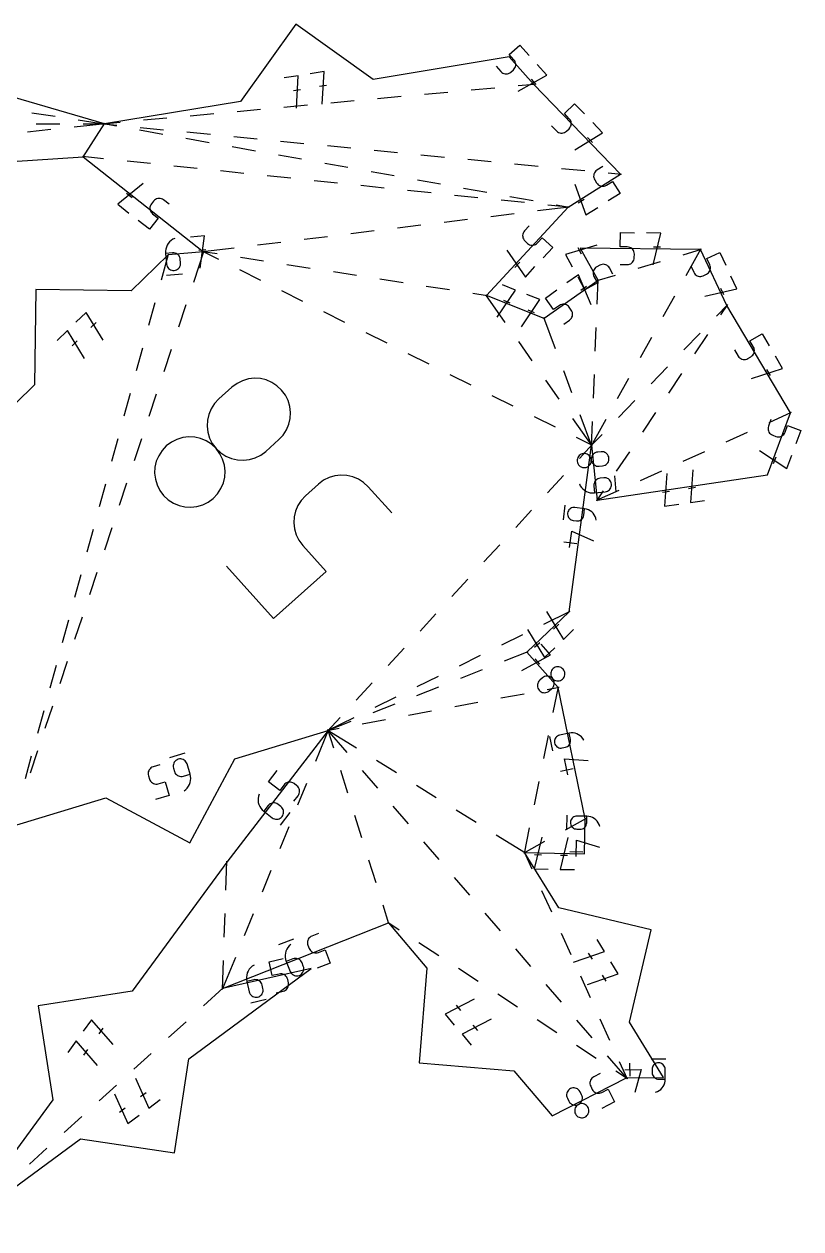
# Model space of a CAD drawing. Extents: x -2 to 214, y 3 to 282.
# Drawn here: x 146.61 to 164.93, y 213.88 to 242.33 of the extents above; entities that cross this region are included whole.
import ezdxf

# ---------------------------------------------------------------- set-up
doc = ezdxf.new("R2010")
doc.units = 0
doc.layers.add('Layer_1', color=7, linetype='CONTINUOUS')

msp = doc.modelspace()

# ---------------------------------------------------------------- linework, layer by layer
at = {"layer": 'Layer_1', "color": 5}
for points in [[(146.332345, 223.391185), (148.536014, 224.059423), (150.515881, 223.000914), (151.57439, 224.98078), (153.778056, 225.649022), (151.38848, 222.540888), (149.156483, 219.492627), (146.937776, 219.149639), (147.280764, 216.930927), (145.04877, 213.882666), (147.935082, 216.01253), (150.155049, 215.677755), (150.489821, 217.897718), (153.376132, 220.027582), (151.288721, 219.55625), (155.2055, 221.109933), (156.109105, 220.042064), (155.922687, 217.804754), (158.159996, 217.618336), (159.063601, 216.550471), (160.820731, 217.448611), (161.691369, 217.458189), (160.886517, 218.761167), (161.40285, 220.94605), (159.217963, 221.462383), (158.413115, 222.76536), (159.827704, 222.736238), (159.844673, 223.560768), (159.205252, 226.661103), (158.468917, 227.497835), (159.463592, 228.449298), (159.995175, 232.384809), (160.122834, 231.087176), (164.14508, 231.68408), (164.683535, 233.147339), (163.185274, 235.684538), (162.567634, 237.007542), (159.723938, 237.036361), (160.147875, 236.275843), (158.87398, 235.376813), (157.512431, 235.91609), (159.443698, 238.003589), (160.677563, 238.784227), (158.628454, 240.901606), (158.048342, 241.550897), (154.840463, 241.019786), (153.014983, 242.326662), (151.708107, 240.501178), (148.500228, 239.970064), (144.240846, 241.215652)], [(140.571167, 238.701267), (148.002568, 239.196645), (150.839166, 236.948957), (150.003065, 236.875773), (149.12884, 236.025607), (146.883995, 236.056937), (146.852668, 233.812092), (145.978439, 232.961929)]]:
    msp.add_lwpolyline(points, dxfattribs=at)
at = {"layer": 'Layer_1', "color": 1}
for points in [[(157.740029, 241.330397), (157.851531, 241.205594), (157.851531, 241.205594), (157.873544, 241.184992), (157.898204, 241.169082), (157.924803, 241.157899), (157.952708, 241.151478), (157.981212, 241.149714), (158.009646, 241.152889), (158.037374, 241.161039), (158.063692, 241.174127), (158.087963, 241.192154), (158.150136, 241.247702), (158.150136, 241.247702), (158.170774, 241.269751), (158.186684, 241.29441), (158.197832, 241.321009), (158.204217, 241.348879), (158.205628, 241.377348), (158.202453, 241.405746), (158.194304, 241.433404), (158.181216, 241.459651), (158.163189, 241.483851), (158.051683, 241.608654), (158.301965, 241.832265), (158.52498, 241.582657)], [(153.640331, 240.439291), (153.682506, 241.209863), (153.352009, 241.155144)], [(158.262993, 240.745064), (158.936647, 241.122261), (158.713353, 241.37219)], [(153.031126, 240.338424), (153.073301, 241.109), (152.742797, 241.054281)], [(158.686373, 240.89865), (158.574736, 241.023596)], [(153.128094, 240.778035), (152.962871, 240.750659)], [(153.737306, 240.878898), (153.572076, 240.851522)], [(156.602677, 240.715286), (156.050251, 240.664476)], [(157.70752, 240.8169), (157.155098, 240.766093)], [(158.650562, 240.903638), (158.259945, 240.867711)], [(153.288139, 240.41043), (152.735714, 240.359623)], [(154.392982, 240.512047), (153.840561, 240.461237)], [(155.49783, 240.613665), (154.945408, 240.562858)], [(159.050961, 239.923152), (159.167353, 239.802887), (159.167353, 239.802887), (159.190178, 239.78318), (159.215437, 239.768265), (159.242495, 239.758158), (159.270611, 239.752866), (159.299151, 239.752408), (159.327444, 239.756793), (159.35482, 239.766035), (159.380608, 239.78015), (159.404138, 239.799144), (159.46405, 239.857123), (159.46405, 239.857123), (159.483806, 239.879993), (159.498728, 239.90527), (159.508818, 239.932285), (159.514074, 239.960377), (159.514427, 239.988874), (159.510017, 240.017114), (159.500739, 240.04443), (159.486628, 240.070151), (159.467648, 240.093611), (159.351264, 240.213876), (159.592444, 240.447274), (159.825217, 240.206747)], [(146.786579, 240.233529), (147.33489, 240.14923)], [(149.973605, 240.105577), (149.421183, 240.05477)], [(151.078445, 240.207195), (150.526023, 240.156387)], [(152.183292, 240.308816), (151.63087, 240.258005)], [(147.234635, 239.835137), (146.683003, 239.776326)], [(146.890457, 239.968226), (147.445211, 239.968861)], [(148.522302, 239.972417), (147.786259, 239.893946)], [(147.883206, 240.06493), (148.522168, 239.966695)], [(147.990556, 239.177979), (148.512247, 239.988726)], [(147.999968, 239.969493), (148.522425, 239.970093)], [(148.868754, 240.003963), (148.478141, 239.968032)], [(148.478151, 239.972216), (148.791408, 239.941712)], [(148.784885, 239.918915), (148.478398, 239.973991)], [(149.876905, 239.72269), (149.330893, 239.820801)], [(149.343554, 239.887941), (149.895694, 239.834174)], [(159.596822, 239.359106), (160.254925, 239.762829), (160.021855, 240.003666)], [(150.968925, 239.526457), (150.422913, 239.624571)], [(150.447837, 239.780408), (150.999976, 239.726641)], [(151.552123, 239.67287), (152.104266, 239.6191)], [(152.656406, 239.565333), (153.208549, 239.511566)], [(160.013752, 239.529427), (159.897233, 239.64983)], [(152.060938, 239.330228), (151.51493, 239.428342)], [(153.152958, 239.133999), (152.606946, 239.232113)], [(153.760695, 239.457799), (154.312835, 239.404029)], [(154.864978, 239.350259), (155.417118, 239.296492)], [(155.969264, 239.242725), (156.521404, 239.188958)], [(148.481394, 239.146713), (147.980498, 239.198945)], [(149.584914, 239.03164), (149.033152, 239.089175)], [(150.688438, 238.916564), (150.13668, 238.974102)], [(154.244978, 238.93777), (153.698966, 239.035884)], [(157.073547, 239.135188), (157.625693, 239.081417)], [(158.177833, 239.02765), (158.729976, 238.973883)], [(160.261709, 238.96704), (160.120277, 238.877557), (160.120277, 238.877557), (160.096323, 238.859217), (160.076568, 238.83751), (160.061186, 238.813098), (160.050286, 238.786633), (160.044041, 238.75877), (160.04263, 238.73017), (160.046158, 238.701486), (160.054731, 238.67337), (160.06856, 238.646484), (160.113137, 238.576028), (160.113137, 238.576028), (160.131516, 238.552042), (160.153212, 238.532287), (160.177624, 238.516906), (160.204047, 238.506033), (160.231882, 238.499814), (160.260421, 238.498402), (160.289032, 238.50193), (160.317077, 238.510513), (160.343924, 238.524307), (160.485356, 238.613789), (160.664796, 238.330163), (160.381936, 238.151202)], [(151.791966, 238.801495), (151.240204, 238.85903)], [(152.89549, 238.686419), (152.343728, 238.743953)], [(155.336991, 238.74154), (154.790983, 238.839655)], [(159.282116, 238.920117), (159.834262, 238.866346)], [(160.386405, 238.812579), (160.699661, 238.782071)], [(149.413044, 238.559796), (148.813654, 238.073147), (149.076332, 237.865004)], [(153.999014, 238.571346), (153.447256, 238.628884)], [(155.102542, 238.456274), (154.55078, 238.513808)], [(156.206066, 238.341201), (155.654308, 238.398739)], [(156.429011, 238.545311), (155.883003, 238.643426)], [(157.521031, 238.349082), (156.975023, 238.447197)], [(159.598391, 238.547375), (159.85975, 237.820889), (160.142974, 238.000076)], [(149.022096, 238.336199), (149.15341, 238.23214)], [(150.028246, 238.072317), (149.897073, 238.176256), (149.897073, 238.176256), (149.871849, 238.192798), (149.844827, 238.204263), (149.81671, 238.210733), (149.788135, 238.212286), (149.759772, 238.209005), (149.732291, 238.200944), (149.706361, 238.188187), (149.682655, 238.17081), (149.661841, 238.148891), (149.61006, 238.083543), (149.61006, 238.083543), (149.59348, 238.058284), (149.582014, 238.031265), (149.575558, 238.003159), (149.574147, 237.974619), (149.577322, 237.946309), (149.585401, 237.918894), (149.598172, 237.893032), (149.615528, 237.869386), (149.6374, 237.848618), (149.768574, 237.744675), (149.560139, 237.481626), (149.297788, 237.689508)], [(157.309594, 238.226129), (156.757832, 238.283663)], [(158.413118, 238.111056), (157.861352, 238.168591)], [(158.613048, 238.152853), (158.067043, 238.250968)], [(159.68031, 238.104512), (159.821904, 238.194093)], [(158.16992, 237.847464), (157.619287, 237.779974)], [(159.465729, 238.006288), (158.720557, 237.914954)], [(159.465779, 238.001286), (158.964884, 238.053518)], [(159.465546, 237.999663), (159.159056, 238.054739)], [(155.967384, 237.577504), (155.416758, 237.510018)], [(157.068654, 237.712484), (156.518021, 237.644998)], [(158.524949, 237.565408), (158.411294, 237.442556), (158.411294, 237.442556), (158.392879, 237.418673), (158.379368, 237.392621), (158.37076, 237.365065), (158.367056, 237.336688), (158.368114, 237.308155), (158.374041, 237.280141), (158.384765, 237.253312), (158.400288, 237.22835), (158.420572, 237.205923), (158.481769, 237.149303), (158.481769, 237.149303), (158.505687, 237.130849), (158.531757, 237.117341), (158.559274, 237.108751), (158.587602, 237.105047), (158.616071, 237.106211), (158.644011, 237.112176), (158.670787, 237.122929), (158.695693, 237.138441), (158.718059, 237.158676), (158.831717, 237.281524), (159.078079, 237.053605), (158.85076, 236.807902)], [(150.164172, 237.26815), (150.164172, 237.26815), (150.117975, 237.246063), (150.076256, 237.218098), (150.039415, 237.184898), (150.007842, 237.147112), (149.981948, 237.105382), (149.962122, 237.06035), (149.948752, 237.012661), (149.942225, 236.962955), (149.942931, 236.911887), (149.964768, 236.662342), (149.964768, 236.662342), (149.970095, 236.632586), (149.980325, 236.60503), (149.994965, 236.58011), (150.013451, 236.558255), (150.035323, 236.539893), (150.060053, 236.525457), (150.087111, 236.515382), (150.115968, 236.510094), (150.146131, 236.51002), (150.146131, 236.51002), (150.17587, 236.515336), (150.203387, 236.525563), (150.228293, 236.540186), (150.25013, 236.558696), (150.268439, 236.580572), (150.282832, 236.605309), (150.292886, 236.632388), (150.298143, 236.661302), (150.298203, 236.691528), (150.290935, 236.774582), (150.290935, 236.774582), (150.285644, 236.804325), (150.275448, 236.831845), (150.260843, 236.856709), (150.242358, 236.8785), (150.220521, 236.896791), (150.195826, 236.91116), (150.168768, 236.921179), (150.139876, 236.926428), (150.109643, 236.926478), (149.94292, 236.911887)], [(150.761382, 236.563868), (150.862576, 237.329279), (150.528704, 237.300055)], [(153.764855, 237.307548), (153.214221, 237.240058)], [(154.866124, 237.442528), (154.315488, 237.375038)], [(160.665657, 236.64996), (160.833011, 236.648266), (160.833011, 236.648266), (160.863068, 236.650665), (160.891431, 236.658162), (160.917607, 236.670297), (160.941138, 236.686592), (160.961528, 236.706584), (160.978285, 236.729804), (160.99095, 236.755779), (160.999029, 236.78404), (161.002204, 236.814114), (161.002909, 236.897483), (161.002909, 236.897483), (161.00044, 236.927603), (160.992926, 236.95598), (160.98079, 236.982149), (160.964492, 237.005637), (160.944524, 237.025964), (160.921312, 237.042669), (160.895382, 237.055277), (160.86716, 237.063306), (160.837139, 237.066305), (160.669785, 237.067998), (160.673312, 237.403603), (161.008021, 237.400216)], [(161.450542, 236.642008), (161.625724, 237.393943), (161.290592, 237.39733)], [(150.846169, 236.970014), (150.598194, 236.224023)], [(150.891846, 236.994938), (150.72493, 236.980326)], [(151.562318, 237.037589), (150.817146, 236.946254)], [(151.160561, 236.899211), (150.817241, 236.95235)], [(151.197031, 236.770567), (150.819308, 236.958856)], [(152.663588, 237.172568), (152.112955, 237.105078)], [(157.991901, 236.98924), (158.431346, 236.354427), (158.658948, 236.60044)], [(160.114823, 237.109114), (159.374942, 236.888505), (159.538126, 236.595766)], [(159.66809, 237.051918), (159.749677, 236.905568)], [(161.62232, 237.058339), (161.454775, 237.060032)], [(162.154277, 236.882546), (162.588882, 237.013967)], [(162.225559, 236.39281), (162.578432, 237.026935)], [(149.843377, 236.289156), (150.008893, 236.897186)], [(152.257012, 236.729504), (151.708785, 236.814361)], [(158.184984, 236.58235), (158.298769, 236.705339)], [(160.497001, 236.423515), (160.415509, 236.569699), (160.415509, 236.569699), (160.398541, 236.59462), (160.377974, 236.615539), (160.354444, 236.632272), (160.32862, 236.644626), (160.301139, 236.652426), (160.27267, 236.65546), (160.243848, 236.65359), (160.215308, 236.646594), (160.187686, 236.634296), (160.114862, 236.593699), (160.114862, 236.593699), (160.089885, 236.576691), (160.068965, 236.55611), (160.052244, 236.532605), (160.039932, 236.50682), (160.032171, 236.479388), (160.028996, 236.450965), (160.030759, 236.422189), (160.03778, 236.393702), (160.050056, 236.366143), (160.131541, 236.219963), (159.838393, 236.056549), (159.675417, 236.348913)], [(161.092261, 236.561409), (161.623269, 236.721976)], [(162.333502, 236.618256), (162.404298, 236.466604), (162.404298, 236.466604), (162.419467, 236.44053), (162.438482, 236.418188), (162.460742, 236.399816), (162.485613, 236.385638), (162.512459, 236.37589), (162.540646, 236.370807), (162.569539, 236.370613), (162.598502, 236.375545), (162.626936, 236.385832), (162.702483, 236.421102), (162.702483, 236.421102), (162.728589, 236.436279), (162.750955, 236.455304), (162.769299, 236.47755), (162.783446, 236.502389), (162.793147, 236.52919), (162.798192, 236.557327), (162.79835, 236.586167), (162.793412, 236.615084), (162.783146, 236.643451), (162.71235, 236.7951), (163.016459, 236.937075), (163.158057, 236.633774)], [(149.966778, 236.399752), (150.34218, 236.43261)], [(152.190012, 236.275581), (151.69352, 236.523073)], [(153.353466, 236.559804), (152.805239, 236.644654)], [(154.449917, 236.390097), (153.901697, 236.474947)], [(159.98034, 235.696373), (159.682667, 236.408752), (159.40884, 236.215507)], [(160.126648, 236.269422), (160.561253, 236.400842)], [(162.665544, 235.907017), (163.419338, 236.074018), (163.27756, 236.377704)], [(155.546372, 236.220389), (154.998145, 236.305243)], [(156.64283, 236.050686), (156.094603, 236.135539)], [(157.767365, 235.409981), (158.200485, 236.04871), (157.889028, 236.172069)], [(159.876186, 236.134541), (159.739291, 236.037929)], [(160.125921, 235.716146), (160.148746, 236.298018)], [(153.182983, 235.780595), (152.686498, 236.02809)], [(157.53437, 235.912697), (157.19105, 235.965832)], [(157.956154, 235.284992), (157.499685, 235.934244)], [(158.341476, 235.182595), (158.774595, 235.82132), (158.463135, 235.944679)], [(159.339036, 235.243784), (159.475773, 235.340283), (159.475773, 235.340283), (159.498774, 235.359813), (159.517401, 235.382486), (159.531547, 235.407642), (159.541107, 235.434623), (159.54594, 235.462764), (159.545962, 235.491402), (159.541058, 235.519875), (159.531074, 235.547522), (159.51594, 235.573677), (159.467871, 235.641799), (159.467871, 235.641799), (159.448292, 235.664824), (159.425608, 235.683462), (159.400455, 235.697594), (159.373503, 235.707119), (159.345422, 235.711927), (159.316847, 235.71191), (159.288448, 235.70696), (159.260861, 235.696977), (159.234755, 235.681842), (159.098011, 235.58534), (158.904495, 235.859551), (159.177969, 236.052555)], [(161.686046, 235.423302), (161.955801, 235.908058)], [(163.115226, 235.932043), (163.044349, 236.083861)], [(148.474631, 234.864001), (148.069487, 235.520831), (147.829326, 235.287278)], [(149.551954, 235.218606), (149.697665, 235.753883)], [(150.423199, 235.697594), (150.248203, 235.171161)], [(154.175957, 235.285613), (153.679472, 235.533104)], [(158.076953, 235.736812), (157.921244, 235.798485)], [(158.65106, 235.509419), (158.495354, 235.571091)], [(162.9398, 235.430612), (163.200715, 235.70049)], [(163.197593, 235.703005), (163.038045, 235.463498)], [(148.303371, 235.280328), (148.183307, 235.163569)], [(159.142588, 234.660029), (158.866201, 235.397595)], [(148.031941, 234.433496), (147.6268, 235.090326), (147.386639, 234.856776)], [(155.168935, 234.790627), (154.672449, 235.038118)], [(160.082413, 234.607489), (160.10418, 235.161816)], [(162.168621, 234.632935), (162.554211, 235.031772)], [(162.730497, 235.0018), (162.422946, 234.540102)], [(163.367727, 234.634491), (163.452824, 234.490381), (163.452824, 234.490381), (163.470427, 234.465888), (163.491524, 234.445487), (163.515442, 234.429347), (163.541547, 234.417635), (163.569205, 234.410526), (163.597745, 234.408198), (163.626532, 234.410809), (163.654895, 234.418513), (163.6822, 234.431496), (163.753994, 234.473889), (163.753994, 234.473889), (163.778512, 234.491517), (163.798938, 234.51261), (163.81506, 234.536525), (163.826736, 234.562609), (163.833792, 234.590221), (163.836261, 234.618715), (163.833792, 234.647434), (163.826066, 234.675738), (163.813084, 234.702979), (163.727983, 234.847089), (164.016979, 235.017745), (164.187184, 234.729526)], [(147.860685, 234.849827), (147.740617, 234.733068)], [(149.260539, 234.148053), (149.40625, 234.68333)], [(158.59428, 234.377358), (158.275217, 234.831175)], [(161.146539, 234.453798), (161.416294, 234.93855)], [(150.073208, 234.644732), (149.898216, 234.118299)], [(156.161909, 234.295641), (155.665424, 234.543136)], [(163.766838, 233.958611), (164.501004, 234.197569), (164.330591, 234.486155)], [(159.531925, 233.62107), (159.337255, 234.140553)], [(161.397442, 233.835255), (161.783031, 234.234095)], [(164.212012, 234.026909), (164.126813, 234.171184)], [(152.616813, 232.515605), (152.616813, 232.515605), (152.719165, 232.625217), (152.79806, 232.747715), (152.853337, 232.879785), (152.884875, 233.01812), (152.892495, 233.159404), (152.876056, 233.300331), (152.835409, 233.43759), (152.770409, 233.567867), (152.680899, 233.687858), (152.680899, 233.687858), (152.571524, 233.790061), (152.449219, 233.869044), (152.317287, 233.924596), (152.179037, 233.956494), (152.037771, 233.96452), (151.896808, 233.948462), (151.75944, 233.908097), (151.628983, 233.843207), (151.508738, 233.75358), (151.200382, 233.477574), (151.200382, 233.477574), (151.097971, 233.36792), (151.018921, 233.245309), (150.963418, 233.11307), (150.931633, 232.97453), (150.923766, 232.833028), (150.939958, 232.691885), (150.980401, 232.554432), (151.04528, 232.424), (151.134773, 232.303918), (151.134773, 232.303918), (151.244247, 232.201718), (151.366735, 232.122854), (151.498903, 232.0675), (151.637418, 232.035845), (151.778941, 232.028081), (151.920148, 232.044389), (152.057699, 232.084952), (152.188262, 232.149962), (152.308507, 232.239599), (152.616863, 232.515605)], [(157.154887, 233.800662), (156.658398, 234.048153)], [(159.232416, 233.469725), (158.913346, 233.923541)], [(160.038909, 233.498836), (160.060675, 234.053163)], [(160.607029, 233.484294), (160.87678, 233.969046)], [(162.11539, 234.078404), (161.807839, 233.616706)], [(148.969116, 233.077496), (149.114827, 233.612776)], [(149.723221, 233.59187), (149.548225, 233.065438)], [(158.147861, 233.305676), (157.651376, 233.553167)], [(160.626262, 233.037572), (161.011856, 233.436415)], [(159.140835, 232.81069), (158.64435, 233.058185)], [(160.007949, 232.366656), (159.551479, 233.015908)], [(160.002975, 232.364027), (159.726587, 233.101594)], [(159.984401, 232.365417), (160.337274, 232.999542)], [(161.500291, 233.155008), (161.192739, 232.69331)], [(164.225171, 232.992885), (164.167375, 232.835822), (164.167375, 232.835822), (164.159544, 232.8067), (164.157074, 232.777458), (164.159544, 232.748717), (164.166987, 232.721081), (164.178982, 232.695162), (164.195209, 232.671572), (164.215424, 232.65092), (164.239342, 232.633825), (164.266647, 232.620892), (164.344889, 232.592098), (164.344889, 232.592098), (164.374064, 232.584242), (164.403309, 232.581772), (164.432026, 232.584418), (164.459613, 232.591872), (164.485471, 232.60386), (164.509002, 232.620098), (164.529569, 232.640302), (164.546608, 232.664181), (164.559519, 232.691454), (164.617319, 232.848522), (164.932289, 232.732617), (164.816694, 232.418486)], [(164.70377, 233.156472), (164.172677, 232.916569)], [(159.994321, 232.362634), (160.017146, 232.944509)], [(163.667115, 232.688195), (163.161546, 232.459821)], [(148.677693, 232.006946), (148.823405, 232.542222)], [(149.37323, 232.539009), (149.198241, 232.012576)], [(149.960813, 232.368077), (149.960813, 232.368077), (149.85892, 232.258882), (149.780258, 232.136616), (149.725034, 232.004631), (149.693425, 231.866265), (149.685664, 231.724865), (149.701927, 231.583778), (149.742391, 231.446343), (149.807274, 231.31591), (149.896759, 231.195825), (149.896759, 231.195825), (150.006233, 231.093625), (150.128707, 231.014744), (150.260836, 230.959354), (150.399263, 230.927633), (150.54066, 230.919748), (150.681672, 230.935877), (150.818945, 230.976196), (150.949145, 231.040881), (151.06892, 231.130099), (151.06892, 231.130099), (151.171331, 231.239767), (151.250385, 231.362407), (151.305902, 231.494684), (151.337687, 231.633266), (151.345589, 231.774811), (151.329432, 231.915982), (151.289018, 232.053449), (151.224174, 232.183874), (151.13473, 232.303918), (151.13473, 232.303918), (151.025295, 232.406068), (150.902828, 232.484907), (150.77066, 232.54025), (150.632135, 232.571898), (150.490583, 232.579666), (150.349341, 232.563361), (150.21174, 232.522784), (150.081124, 232.457757), (149.96082, 232.368077)], [(160.01505, 232.374911), (159.63732, 232.563199)], [(159.708589, 232.074298), (160.010238, 232.401115)], [(159.979765, 232.368853), (160.240676, 232.638732)], [(159.804523, 232.189409), (159.804523, 232.189409), (159.77496, 232.183786), (159.74762, 232.17327), (159.722926, 232.158383), (159.7013, 232.139647), (159.683203, 232.117577), (159.669056, 232.092699), (159.659284, 232.065531), (159.65431, 232.036593), (159.654564, 232.006409), (159.654564, 232.006409), (159.660209, 231.976755), (159.670721, 231.949341), (159.685609, 231.9246), (159.704341, 231.902957), (159.72639, 231.884839), (159.751225, 231.870675), (159.778354, 231.860882), (159.807211, 231.855897), (159.837303, 231.856147), (159.837303, 231.856147), (159.867007, 231.861785), (159.894453, 231.872315), (159.919218, 231.887216), (159.940879, 231.905967), (159.959011, 231.928043), (159.973193, 231.952925), (159.983, 231.980092), (159.987975, 232.009024), (159.987724, 232.039193), (159.987724, 232.039193), (159.98208, 232.068837), (159.971532, 232.096241), (159.956644, 232.120978), (159.937877, 232.14262), (159.915793, 232.160739), (159.890887, 232.174903), (159.863687, 232.184689), (159.834689, 232.18967), (159.804456, 232.189409)], [(160.254004, 231.89714), (160.254004, 231.89714), (160.283708, 231.902777), (160.311119, 231.913301), (160.335813, 231.928199), (160.357403, 231.946942), (160.375466, 231.969008), (160.389577, 231.993882), (160.399313, 232.021046), (160.404252, 232.04997), (160.403981, 232.080144), (160.403981, 232.080144), (160.398371, 232.109787), (160.387894, 232.137195), (160.373042, 232.161935), (160.354345, 232.183585), (160.332331, 232.201711), (160.307496, 232.215885), (160.280367, 232.225678), (160.25144, 232.23066), (160.221206, 232.230406), (160.138194, 232.222239), (160.138194, 232.222239), (160.10849, 232.216601), (160.081044, 232.206075), (160.056279, 232.19118), (160.034619, 232.172437), (160.016486, 232.150364), (160.002304, 232.125483), (159.992497, 232.098315), (159.987523, 232.06938), (159.987777, 232.039193), (159.987777, 232.039193), (159.993421, 232.009539), (160.003934, 231.982128), (160.018857, 231.957387), (160.037624, 231.935748), (160.059708, 231.917633), (160.084614, 231.903469), (160.111814, 231.89369), (160.140777, 231.888712), (160.17101, 231.888973), (160.254018, 231.89714)], [(160.885191, 232.231612), (160.577639, 231.769914)], [(162.65598, 232.231446), (162.150411, 232.003072)], [(163.954096, 232.256254), (164.603539, 231.838731), (164.719278, 232.15326)], [(164.288568, 231.954639), (164.346428, 232.111879)], [(155.278561, 230.78552), (154.724512, 231.404504), (154.724512, 231.404504), (154.615084, 231.506661), (154.492632, 231.585517), (154.360492, 231.640879), (154.221991, 231.672555), (154.080471, 231.680348), (153.939254, 231.664067), (153.801681, 231.623515), (153.671079, 231.558495), (153.550782, 231.468822), (153.242422, 231.192816), (153.242422, 231.192816), (153.140064, 231.083208), (153.061162, 230.960727), (153.005864, 230.828675), (152.974325, 230.690361), (152.966705, 230.549088), (152.983145, 230.408167), (153.023795, 230.270902), (153.088823, 230.1406), (153.178369, 230.020563), (153.732417, 229.401576), (152.491115, 228.290509), (151.383026, 229.528488)], [(158.956064, 231.258997), (159.332323, 231.666646)], [(159.705837, 231.475327), (159.705837, 231.475327), (159.728415, 231.429353), (159.756849, 231.387919), (159.790468, 231.351425), (159.828607, 231.32025), (159.870637, 231.29479), (159.915898, 231.275436), (159.963753, 231.262574), (160.01354, 231.256601), (160.064623, 231.257907), (160.314033, 231.282442), (160.314033, 231.282442), (160.343737, 231.28808), (160.371183, 231.298614), (160.395948, 231.313512), (160.417608, 231.332262), (160.435741, 231.354339), (160.449923, 231.379216), (160.45973, 231.406384), (160.464704, 231.435312), (160.46445, 231.465488), (160.46445, 231.465488), (160.458806, 231.495192), (160.448258, 231.522628), (160.433371, 231.547375), (160.414638, 231.569011), (160.392554, 231.587108), (160.367648, 231.601255), (160.340449, 231.611016), (160.311486, 231.615973), (160.281253, 231.615708), (160.198241, 231.607541), (160.198241, 231.607541), (160.168537, 231.601911), (160.141126, 231.591402), (160.116396, 231.576536), (160.094806, 231.557817), (160.076744, 231.535769), (160.062633, 231.510901), (160.052896, 231.48373), (160.047957, 231.454774), (160.048232, 231.424538), (160.064637, 231.257907)], [(160.576697, 231.287205), (160.539786, 231.662398)], [(161.644848, 231.774698), (161.139282, 231.54632)], [(161.773362, 231.712909), (161.718282, 230.943148), (162.049654, 230.992325)], [(162.384172, 231.803552), (162.329093, 231.033794), (162.660464, 231.082968)], [(148.386274, 230.936392), (148.531982, 231.471669)], [(149.023246, 231.486147), (148.848251, 230.959718)], [(160.633713, 231.317946), (160.10262, 231.078043)], [(160.270084, 231.308216), (160.110544, 231.068712)], [(161.669042, 231.274985), (161.834699, 231.29957)], [(162.279852, 231.365631), (162.445509, 231.390216)], [(159.366482, 230.966188), (159.320099, 230.622783)], [(158.203536, 230.443696), (158.579802, 230.851348)], [(160.105619, 230.613625), (160.105619, 230.613625), (160.095141, 230.659529), (160.07849, 230.702603), (160.056159, 230.742361), (160.028643, 230.778316), (159.996434, 230.809981), (159.960045, 230.83687), (159.91997, 230.858499), (159.876694, 230.874384), (159.830731, 230.884029), (159.602455, 230.914866), (159.602455, 230.914866), (159.574692, 230.9161), (159.547916, 230.912491), (159.522587, 230.904406), (159.499233, 230.892224), (159.478348, 230.876314), (159.460392, 230.857059), (159.445893, 230.834831), (159.435309, 230.810009), (159.429136, 230.782969), (159.429136, 230.782969), (159.427725, 230.755205), (159.431323, 230.728437), (159.439402, 230.70315), (159.451608, 230.679831), (159.467518, 230.658964), (159.486815, 230.641047), (159.509075, 230.626561), (159.533946, 230.615992), (159.561039, 230.609829), (159.637014, 230.599567), (159.637014, 230.599567), (159.664777, 230.598332), (159.691518, 230.601927), (159.716777, 230.609999), (159.74006, 230.622169), (159.760874, 230.638066), (159.77876, 230.657324), (159.793224, 230.679566), (159.803772, 230.704427), (159.80991, 230.731523), (159.830512, 230.884036)], [(148.094851, 229.865839), (148.240563, 230.401115)], [(148.673259, 230.433285), (148.498263, 229.906856)], [(159.47494, 229.970935), (159.526449, 230.352284), (160.039999, 230.127843)], [(157.451015, 229.628391), (157.827281, 230.036043)], [(159.337696, 230.105872), (159.642721, 230.064671)], [(147.803429, 228.795285), (147.94914, 229.330562)], [(148.323268, 229.380423), (148.148273, 228.853994)], [(156.698495, 228.81309), (157.074753, 229.220742)], [(155.945967, 227.997788), (156.322229, 228.405437)], [(159.483509, 228.459102), (158.860327, 228.152171)], [(158.92908, 228.459243), (159.328788, 227.799093), (159.570868, 228.030657)], [(147.512006, 227.724735), (147.657717, 228.260012)], [(147.973277, 228.327562), (147.798285, 227.801129)], [(159.0969, 228.041515), (159.217921, 228.157283)], [(158.362664, 227.907058), (157.864997, 227.661944)], [(158.482855, 228.032407), (158.882567, 227.372257), (159.124643, 227.60382)], [(155.193446, 227.182484), (155.569708, 227.590136)], [(158.350218, 227.062317), (159.026694, 227.434434), (158.805283, 227.686032)], [(158.650675, 227.614679), (158.771699, 227.730443)], [(147.623293, 227.2747), (147.448298, 226.748267)], [(157.367333, 227.416831), (156.869662, 227.171717)], [(158.489572, 227.505974), (157.929894, 227.285386)], [(158.77474, 227.212713), (158.664049, 227.338493)], [(147.22059, 226.654181), (147.366302, 227.189458)], [(157.413783, 227.08197), (156.897662, 226.878555)], [(159.308398, 226.859946), (159.308398, 226.859946), (159.329106, 226.881772), (159.345157, 226.906269), (159.356516, 226.932766), (159.363113, 226.960587), (159.364877, 226.989059), (159.361702, 227.017511), (159.3538, 227.045264), (159.340959, 227.071652), (159.323144, 227.095997), (159.323144, 227.095997), (159.301271, 227.116772), (159.276753, 227.132869), (159.250224, 227.144253), (159.22239, 227.150878), (159.193921, 227.152713), (159.165487, 227.149714), (159.137759, 227.141826), (159.111406, 227.129017), (159.087135, 227.111247), (159.087135, 227.111247), (159.066321, 227.089326), (159.050199, 227.064755), (159.038805, 227.038201), (159.032173, 227.010335), (159.030409, 226.981834), (159.033584, 226.953365), (159.041486, 226.925605), (159.054327, 226.899221), (159.072142, 226.874883), (159.072142, 226.874883), (159.094014, 226.854118), (159.118533, 226.838028), (159.145061, 226.826654), (159.172931, 226.820043), (159.201435, 226.818244), (159.22994, 226.821278), (159.257739, 226.829219), (159.284162, 226.842096), (159.308539, 226.859957)], [(154.440918, 226.367183), (154.81718, 226.774835)], [(156.371995, 226.926603), (155.874332, 226.68149)], [(158.773082, 226.834737), (158.773082, 226.834737), (158.752268, 226.812829), (158.736146, 226.788286), (158.724787, 226.761772), (158.71819, 226.733959), (158.716426, 226.705511), (158.719601, 226.677091), (158.727574, 226.64937), (158.74045, 226.623013), (158.758265, 226.598689), (158.758265, 226.598689), (158.780137, 226.577914), (158.804656, 226.561796), (158.831149, 226.55038), (158.858948, 226.54372), (158.887382, 226.54185), (158.915816, 226.544849), (158.943544, 226.552747), (158.969932, 226.565599), (158.994309, 226.583449), (159.056895, 226.638529), (159.056895, 226.638529), (159.077709, 226.660447), (159.093831, 226.685014), (159.105226, 226.711561), (159.111858, 226.739416), (159.113622, 226.767906), (159.110447, 226.796372), (159.102545, 226.824129), (159.089704, 226.850516), (159.071888, 226.874858), (159.071888, 226.874858), (159.050016, 226.895633), (159.025463, 226.91173), (158.998934, 226.923104), (158.9711, 226.929718), (158.942595, 226.931518), (158.914126, 226.928484), (158.886362, 226.920546), (158.859939, 226.90767), (158.835562, 226.889819), (158.772976, 226.834737)], [(155.376664, 226.436376), (154.878997, 226.191263)], [(156.381552, 226.675136), (155.865438, 226.471721)], [(158.400393, 226.51101), (157.855038, 226.409311)], [(159.227075, 226.66517), (158.945745, 226.612709)], [(159.085537, 226.072306), (159.209683, 226.682848)], [(147.273306, 226.221838), (147.098311, 225.695405)], [(155.349321, 226.268306), (154.833207, 226.064887)], [(157.309693, 226.307613), (156.764337, 226.205914)], [(146.929168, 225.583628), (147.074879, 226.118905)], [(154.317093, 225.861472), (153.757411, 225.640887)], [(154.381334, 225.946149), (153.758152, 225.639219)], [(153.76301, 225.632717), (154.064659, 225.95953)], [(155.128277, 225.900814), (154.582925, 225.799115)], [(156.218985, 226.104215), (155.673633, 226.002516)], [(153.786452, 225.669565), (153.477577, 224.913586)], [(154.037573, 225.697416), (153.756243, 225.644955)], [(154.446961, 225.232868), (153.759214, 225.660745)], [(154.227187, 225.126061), (153.763602, 225.665857)], [(153.909303, 225.231686), (153.771402, 225.670189)], [(159.814831, 225.42104), (159.814831, 225.42104), (159.789749, 225.460882), (159.759763, 225.496005), (159.725508, 225.526118), (159.687634, 225.550925), (159.646757, 225.570138), (159.603514, 225.583455), (159.558535, 225.590585), (159.512448, 225.59122), (159.465878, 225.585095), (159.24028, 225.538568), (159.24028, 225.538568), (159.21368, 225.530542), (159.189585, 225.518265), (159.168384, 225.502253), (159.150392, 225.483019), (159.135963, 225.46109), (159.125415, 225.436975), (159.1191, 225.411197), (159.117337, 225.384273), (159.120512, 225.356721), (159.120512, 225.356721), (159.12852, 225.330115), (159.140796, 225.306052), (159.156812, 225.284871), (159.176039, 225.266907), (159.197982, 225.252497), (159.222112, 225.241977), (159.2479, 225.23568), (159.274852, 225.233951), (159.302474, 225.237126), (159.377563, 225.252613), (159.377563, 225.252613), (159.404163, 225.260628), (159.428222, 225.27288), (159.449389, 225.288861), (159.46731, 225.308055), (159.481703, 225.329956), (159.492181, 225.354051), (159.49846, 225.379825), (159.500224, 225.406773), (159.497049, 225.434378), (159.465969, 225.585106)], [(158.864458, 224.985045), (158.974998, 225.528676)], [(159.000641, 225.508839), (159.070636, 225.16946)], [(146.637745, 224.513074), (146.783456, 225.048351)], [(146.923315, 225.168976), (146.74832, 224.642544)], [(150.394363, 225.115396), (150.033584, 225.005993)], [(149.810597, 224.839884), (149.650369, 224.791296), (149.650369, 224.791296), (149.622393, 224.779989), (149.597558, 224.764323), (149.576215, 224.744885), (149.558646, 224.722272), (149.54517, 224.697076), (149.536139, 224.669888), (149.531835, 224.641298), (149.532541, 224.611905), (149.538679, 224.582296), (149.56288, 224.502473), (149.56288, 224.502473), (149.574204, 224.474449), (149.589867, 224.44961), (149.609305, 224.428274), (149.631883, 224.410748), (149.657036, 224.397338), (149.6842, 224.388353), (149.71274, 224.384106), (149.742091, 224.384917), (149.771654, 224.391066), (149.931882, 224.439658), (150.029319, 224.118334), (149.708856, 224.021154)], [(150.379768, 224.224566), (150.379768, 224.224566), (150.420447, 224.255695), (150.455549, 224.291657), (150.484794, 224.331743), (150.507936, 224.37523), (150.524693, 224.421416), (150.534853, 224.469584), (150.538028, 224.519026), (150.534183, 224.569028), (150.522929, 224.618876), (150.450207, 224.858701), (150.450207, 224.858701), (150.438883, 224.886744), (150.423185, 224.911614), (150.403747, 224.933003), (150.381134, 224.950596), (150.355945, 224.964072), (150.328781, 224.973118), (150.300242, 224.977422), (150.270891, 224.976645), (150.241363, 224.970511), (150.241363, 224.970511), (150.213317, 224.959183), (150.188446, 224.943506), (150.167068, 224.924067), (150.1495, 224.901458), (150.136059, 224.876266), (150.127028, 224.849085), (150.122759, 224.820502), (150.123465, 224.791113), (150.129638, 224.761507), (150.153839, 224.681688), (150.153839, 224.681688), (150.165163, 224.653656), (150.180826, 224.628817), (150.200229, 224.607474), (150.222807, 224.589941), (150.24796, 224.576525), (150.275124, 224.56754), (150.303664, 224.563296), (150.333015, 224.564107), (150.362613, 224.570274), (150.522841, 224.618862)], [(155.389036, 224.646766), (154.917997, 224.939815)], [(159.258476, 224.687565), (159.559925, 224.749735)], [(159.432674, 224.605714), (159.354943, 224.982597), (159.913845, 224.940948)], [(152.968265, 223.977177), (153.07032, 224.109916), (153.07032, 224.109916), (153.086477, 224.135387), (153.097554, 224.162575), (153.103622, 224.190808), (153.10468, 224.219422), (153.100976, 224.247747), (153.09251, 224.275119), (153.079351, 224.300864), (153.061641, 224.324324), (153.039416, 224.344828), (152.973285, 224.395666), (152.973285, 224.395666), (152.947779, 224.411873), (152.92058, 224.422957), (152.892358, 224.429007), (152.863783, 224.430136), (152.835525, 224.426404), (152.80822, 224.417912), (152.782538, 224.404764), (152.759149, 224.387044), (152.738688, 224.364848), (152.636636, 224.232108), (152.37044, 224.436761), (152.574544, 224.702244)], [(154.242145, 224.173282), (154.075722, 224.702484)], [(154.950061, 224.284354), (154.588626, 224.705208)], [(158.64338, 223.897788), (158.753919, 224.441418)], [(152.147351, 224.146496), (152.147351, 224.146496), (152.132358, 224.097506), (152.124738, 224.047842), (152.124385, 223.99823), (152.130876, 223.949399), (152.144105, 223.902077), (152.163861, 223.856996), (152.189966, 223.814878), (152.22221, 223.77645), (152.260353, 223.742449), (152.459034, 223.5897), (152.459034, 223.5897), (152.484575, 223.573486), (152.511809, 223.562381), (152.540067, 223.556299), (152.568677, 223.555134), (152.597005, 223.558828), (152.62438, 223.567277), (152.650098, 223.58039), (152.673522, 223.598082), (152.693984, 223.620257), (152.693984, 223.620257), (152.710211, 223.645781), (152.721324, 223.67299), (152.727392, 223.701234), (152.72845, 223.729841), (152.724746, 223.758151), (152.716279, 223.785502), (152.70312, 223.81123), (152.685376, 223.834672), (152.663151, 223.855168), (152.597026, 223.906007), (152.597026, 223.906007), (152.57152, 223.922221), (152.544321, 223.933316), (152.516134, 223.939384), (152.487559, 223.940512), (152.459302, 223.936791), (152.431997, 223.928306), (152.406314, 223.915151), (152.38289, 223.89741), (152.362394, 223.875174), (152.260342, 223.742435)], [(153.267759, 224.400041), (153.057937, 223.886499)], [(156.331101, 224.060665), (155.860072, 224.353718)], [(155.672931, 223.442651), (155.311499, 223.863505)], [(152.65376, 223.413459), (152.883542, 223.712343)], [(154.574991, 223.114875), (154.408572, 223.64408)], [(157.273173, 223.474564), (156.802137, 223.767616)], [(159.864079, 223.571546), (159.371365, 223.297783)], [(159.413338, 223.652924), (159.406212, 223.306476)], [(160.187693, 223.386482), (160.187693, 223.386482), (160.172065, 223.4309), (160.150616, 223.471808), (160.12391, 223.508776), (160.092478, 223.541376), (160.05689, 223.569186), (160.017685, 223.591774), (159.975409, 223.608718), (159.930616, 223.619587), (159.883849, 223.623958), (159.653552, 223.628699), (159.653552, 223.628699), (159.625823, 223.626794), (159.599612, 223.620169), (159.575376, 223.609265), (159.553575, 223.594512), (159.53463, 223.576333), (159.519002, 223.555166), (159.507114, 223.531438), (159.499423, 223.505576), (159.496248, 223.478014), (159.496248, 223.478014), (159.498012, 223.450289), (159.504644, 223.424102), (159.515545, 223.399895), (159.530291, 223.378107), (159.548495, 223.359188), (159.569696, 223.34357), (159.593474, 223.331699), (159.619368, 223.324023), (159.64699, 223.320989), (159.723638, 223.319401), (159.723638, 223.319401), (159.751366, 223.321306), (159.777543, 223.327914), (159.801708, 223.338793), (159.823474, 223.353525), (159.842348, 223.371686), (159.857941, 223.392846), (159.869794, 223.416585), (159.877449, 223.442478), (159.880624, 223.470101), (159.883799, 223.623965)], [(152.848119, 223.372953), (152.638298, 222.859407)], [(158.408694, 222.743615), (158.53284, 223.354157)], [(156.395804, 222.600948), (156.034373, 223.021801)], [(158.43196, 222.753637), (157.744209, 223.181515)], [(158.886436, 223.028346), (158.393719, 222.754579)], [(158.819575, 223.133738), (158.636631, 222.384011), (158.971558, 222.377114)], [(159.436946, 223.121027), (159.253996, 222.3713), (159.58893, 222.364404)], [(159.633983, 222.6764), (159.641921, 223.061133), (160.177614, 222.896393)], [(158.40396, 222.785574), (158.587133, 222.381083)], [(158.643535, 222.719411), (158.810974, 222.715954)], [(159.48232, 222.794895), (159.790052, 222.788562)], [(151.366396, 221.880237), (151.389221, 222.563067)], [(154.907837, 222.056471), (154.741418, 222.585673)], [(159.260903, 222.7067), (159.428345, 222.703243)], [(152.428479, 222.345862), (152.218658, 221.832319)], [(157.118678, 221.759245), (156.757243, 222.180095)], [(158.815973, 221.875729), (159.04482, 221.370371)], [(151.329333, 220.771347), (151.347854, 221.325791)], [(152.008843, 221.318774), (151.799018, 220.805232)], [(155.212161, 221.088763), (155.07426, 221.527265)], [(157.841551, 220.917538), (157.480116, 221.338392)], [(155.186916, 221.122051), (155.457281, 220.945764)], [(152.96152, 220.726781), (152.611077, 220.587769)], [(153.550881, 220.859171), (153.395246, 220.797432), (153.395246, 220.797432), (153.368294, 220.783839), (153.344869, 220.766162), (153.325184, 220.74502), (153.309556, 220.721024), (153.298232, 220.694795), (153.291494, 220.66695), (153.28973, 220.638103), (153.292905, 220.608876), (153.301513, 220.579881), (153.332275, 220.502347), (153.332275, 220.502347), (153.345892, 220.475356), (153.363566, 220.451911), (153.384698, 220.432261), (153.408651, 220.416672), (153.434863, 220.4054), (153.462662, 220.398705), (153.491448, 220.396835), (153.520623, 220.400081), (153.549551, 220.408667), (153.705193, 220.470407), (153.829004, 220.158294), (153.517723, 220.034818)], [(159.273659, 220.865017), (159.502506, 220.359663)], [(152.899064, 220.60061), (152.899064, 220.60061), (152.861137, 220.566369), (152.829175, 220.527747), (152.803387, 220.485477), (152.783949, 220.440304), (152.771073, 220.392961), (152.764934, 220.344193), (152.76564, 220.294734), (152.773613, 220.245324), (152.788923, 220.196701), (152.881647, 219.962957), (152.881647, 219.962957), (152.895264, 219.935952), (152.912939, 219.912457), (152.93407, 219.892744), (152.958059, 219.877077), (152.98427, 219.865724), (153.012104, 219.858958), (153.040926, 219.857053), (153.070136, 219.860263), (153.099135, 219.868854), (153.099135, 219.868854), (153.126052, 219.882446), (153.149476, 219.900127), (153.169126, 219.92128), (153.184754, 219.945279), (153.196078, 219.971515), (153.202816, 219.999371), (153.20458, 220.028221), (153.201405, 220.057452), (153.192832, 220.08645), (153.161929, 220.164379), (153.161929, 220.164379), (153.148312, 220.191381), (153.130602, 220.214862), (153.109436, 220.234561), (153.085447, 220.250213), (153.059236, 220.261548), (153.031401, 220.268307), (153.002579, 220.270212), (152.973405, 220.267002), (152.944477, 220.258433), (152.788831, 220.196694)], [(155.921974, 220.642767), (156.386674, 220.33977)], [(158.564421, 220.075835), (158.202982, 220.496689)], [(159.569481, 220.176582), (160.298415, 220.429996), (160.122358, 220.715005)], [(151.589203, 220.291686), (151.280332, 219.535708)], [(151.287981, 219.534071), (151.310805, 220.216901)], [(152.553278, 219.455285), (152.716604, 219.492165), (152.716604, 219.492165), (152.74532, 219.501421), (152.771214, 219.515254), (152.793933, 219.533094), (152.813088, 219.55438), (152.828328, 219.578535), (152.8393, 219.605001), (152.84565, 219.633205), (152.847061, 219.662577), (152.843074, 219.692553), (152.824695, 219.773918), (152.824695, 219.773918), (152.815417, 219.802687), (152.801588, 219.828591), (152.783773, 219.851275), (152.7625, 219.870392), (152.73837, 219.885586), (152.711947, 219.896508), (152.683795, 219.902808), (152.654479, 219.904149), (152.624564, 219.900149), (152.461238, 219.863273), (152.387282, 220.190799), (152.71393, 220.264554)], [(159.893991, 219.651229), (160.622925, 219.904643), (160.446875, 220.189652)], [(160.013001, 220.253695), (159.924986, 220.396182)], [(152.030077, 220.110143), (152.030077, 220.110143), (151.98725, 220.082034), (151.949658, 220.048703), (151.91759, 220.01084), (151.891379, 219.969134), (151.871306, 219.924282), (151.857689, 219.876975), (151.850845, 219.8279), (151.851077, 219.777749), (151.858697, 219.72722), (151.913893, 219.482763), (151.913893, 219.482763), (151.923171, 219.453976), (151.937, 219.428037), (151.954851, 219.405297), (151.976123, 219.386116), (152.000253, 219.370855), (152.026711, 219.359869), (152.054863, 219.353512), (152.084179, 219.352136), (152.114094, 219.356119), (152.114094, 219.356119), (152.142881, 219.36539), (152.16881, 219.37923), (152.191529, 219.397073), (152.210685, 219.418356), (152.225925, 219.442508), (152.236861, 219.468969), (152.243176, 219.497163), (152.244587, 219.526536), (152.240565, 219.556511), (152.222186, 219.637872), (152.222186, 219.637872), (152.212908, 219.666645), (152.199079, 219.692553), (152.181263, 219.71524), (152.160026, 219.734361), (152.135896, 219.749558), (152.109473, 219.76048), (152.081321, 219.766781), (152.05197, 219.768086), (152.021984, 219.764072), (151.858662, 219.727196)], [(156.851374, 220.036769), (157.316071, 219.733771)], [(159.287294, 219.234132), (158.925856, 219.654986)], [(159.731346, 219.854309), (159.960193, 219.348954)], [(160.337517, 219.728342), (160.249499, 219.870826)], [(150.836707, 219.145261), (151.305143, 219.571176)], [(151.951122, 219.222699), (152.318868, 219.305736)], [(157.222719, 219.309133), (156.539455, 218.950361), (156.755849, 218.694629)], [(157.780771, 219.430774), (158.245464, 219.127773)], [(156.795547, 219.167059), (156.90373, 219.039212)], [(148.704882, 218.238283), (148.19601, 218.818465), (147.998095, 218.548174)], [(150.0158, 218.39886), (150.426257, 218.77206)], [(157.621591, 218.837744), (156.938331, 218.478973), (157.154728, 218.223244)], [(158.710168, 218.824776), (159.174861, 218.521775)], [(160.010168, 218.392429), (159.648729, 218.813279)], [(160.189033, 218.8436), (160.417877, 218.338243)], [(148.466676, 218.620274), (148.367736, 218.48515)], [(157.194423, 218.695673), (157.302602, 218.567823)], [(148.340078, 217.740066), (147.831199, 218.320244), (147.633291, 218.049953)], [(159.639561, 218.218778), (160.104261, 217.915777)], [(148.101872, 218.122053), (148.002928, 217.986929)], [(149.194887, 217.65246), (149.605344, 218.02566)], [(160.835192, 217.43178), (160.371603, 217.971576)], [(161.746872, 217.891979), (161.40037, 217.888165)], [(160.568957, 217.61278), (160.839323, 217.436493)], [(160.64672, 217.832892), (160.829886, 217.428397)], [(160.777805, 217.6406), (161.16259, 217.644833), (161.014847, 217.104205)], [(160.891449, 217.795935), (160.894977, 217.488154)], [(161.505014, 217.109599), (161.505014, 217.109599), (161.548921, 217.126613), (161.589123, 217.149329), (161.625234, 217.177184), (161.656843, 217.209615), (161.683513, 217.246064), (161.704856, 217.285963), (161.720449, 217.328751), (161.729903, 217.373865), (161.732725, 217.420745), (161.730256, 217.651077), (161.730256, 217.651077), (161.727434, 217.678735), (161.71999, 217.704714), (161.708313, 217.72859), (161.692861, 217.749926), (161.674094, 217.768295), (161.652433, 217.78326), (161.628338, 217.794397), (161.602233, 217.801269), (161.574575, 217.803456), (161.574575, 217.803456), (161.546917, 217.800669), (161.520953, 217.793222), (161.497105, 217.781559), (161.475797, 217.766118), (161.457453, 217.747343), (161.44253, 217.725672), (161.431418, 217.701549), (161.424574, 217.675412), (161.422457, 217.647701), (161.423163, 217.571039), (161.423163, 217.571039), (161.425985, 217.543395), (161.433429, 217.517452), (161.44507, 217.493629), (161.460487, 217.472353), (161.479219, 217.454051), (161.50088, 217.439146), (161.524974, 217.428062), (161.55108, 217.421225), (161.578773, 217.419073), (161.732658, 217.420766)], [(149.237315, 217.441587), (149.549855, 216.735979), (149.819413, 216.934889)], [(160.194727, 217.552035), (160.04564, 217.475828), (160.04564, 217.475828), (160.020098, 217.459745), (159.998438, 217.439926), (159.98087, 217.417016), (159.967605, 217.391648), (159.958821, 217.364463), (159.954764, 217.336103), (159.95547, 217.307211), (159.961432, 217.278417), (159.97272, 217.250364), (160.010686, 217.176094), (160.010686, 217.176094), (160.026808, 217.150517), (160.046634, 217.12885), (160.06953, 217.111292), (160.094859, 217.098042), (160.122023, 217.089303), (160.150316, 217.085271), (160.179173, 217.086153), (160.207889, 217.09214), (160.2359, 217.103429), (160.384991, 217.179636), (160.537807, 216.880657), (160.239629, 216.728242)], [(148.373976, 216.906057), (148.784433, 217.279257)], [(148.740449, 217.074938), (149.052989, 216.369333), (149.322546, 216.568244)], [(149.350666, 217.005914), (149.485424, 217.105355)], [(159.720872, 217.122073), (159.720872, 217.122073), (159.70475, 217.147653), (159.684924, 217.169317), (159.662029, 217.186871), (159.6367, 217.200118), (159.609536, 217.208856), (159.581243, 217.212889), (159.552386, 217.212007), (159.52367, 217.206027), (159.495694, 217.194742), (159.495694, 217.194742), (159.470153, 217.178669), (159.448493, 217.158889), (159.430889, 217.136025), (159.417589, 217.110717), (159.40877, 217.083595), (159.404678, 217.055296), (159.405383, 217.026453), (159.411345, 216.997694), (159.422634, 216.969655), (159.4606, 216.895385), (159.4606, 216.895385), (159.476722, 216.869794), (159.496548, 216.848092), (159.519479, 216.830484), (159.544843, 216.817178), (159.572007, 216.808372), (159.600335, 216.80428), (159.629192, 216.805092), (159.657944, 216.811039), (159.685954, 216.822314), (159.685954, 216.822314), (159.711496, 216.838404), (159.733156, 216.85823), (159.750724, 216.881147), (159.763989, 216.906519), (159.772773, 216.933704), (159.77683, 216.962064), (159.776124, 216.990956), (159.770162, 217.019743), (159.758874, 217.047778), (159.720915, 217.122048)], [(159.613261, 216.596836), (159.613261, 216.596836), (159.629312, 216.571369), (159.649103, 216.549758), (159.671999, 216.532218), (159.697363, 216.518957), (159.724527, 216.510183), (159.752855, 216.506105), (159.781712, 216.506952), (159.810464, 216.5129), (159.838474, 216.524175), (159.838474, 216.524175), (159.864015, 216.540265), (159.885676, 216.560087), (159.903244, 216.582993), (159.916544, 216.608347), (159.925328, 216.635501), (159.92942, 216.663811), (159.928715, 216.692637), (159.922788, 216.721335), (159.911535, 216.749261), (159.911535, 216.749261), (159.895413, 216.774851), (159.875551, 216.796554), (159.852621, 216.814168), (159.827256, 216.827479), (159.800057, 216.836288), (159.771729, 216.840383), (159.742872, 216.839572), (159.71412, 216.833631), (159.68611, 216.82236), (159.68611, 216.82236), (159.660569, 216.806277), (159.638908, 216.786454), (159.62134, 216.763538), (159.608075, 216.738163), (159.599291, 216.71097), (159.595234, 216.682604), (159.59594, 216.653704), (159.601902, 216.624907), (159.61319, 216.596857)], [(147.553062, 216.159656), (147.963519, 216.532856)], [(148.853803, 216.639268), (148.988557, 216.738709)], [(146.732155, 215.413256), (147.142612, 215.786456)]]:
    msp.add_lwpolyline(points, dxfattribs=at)

doc.saveas('drawing.dxf')
